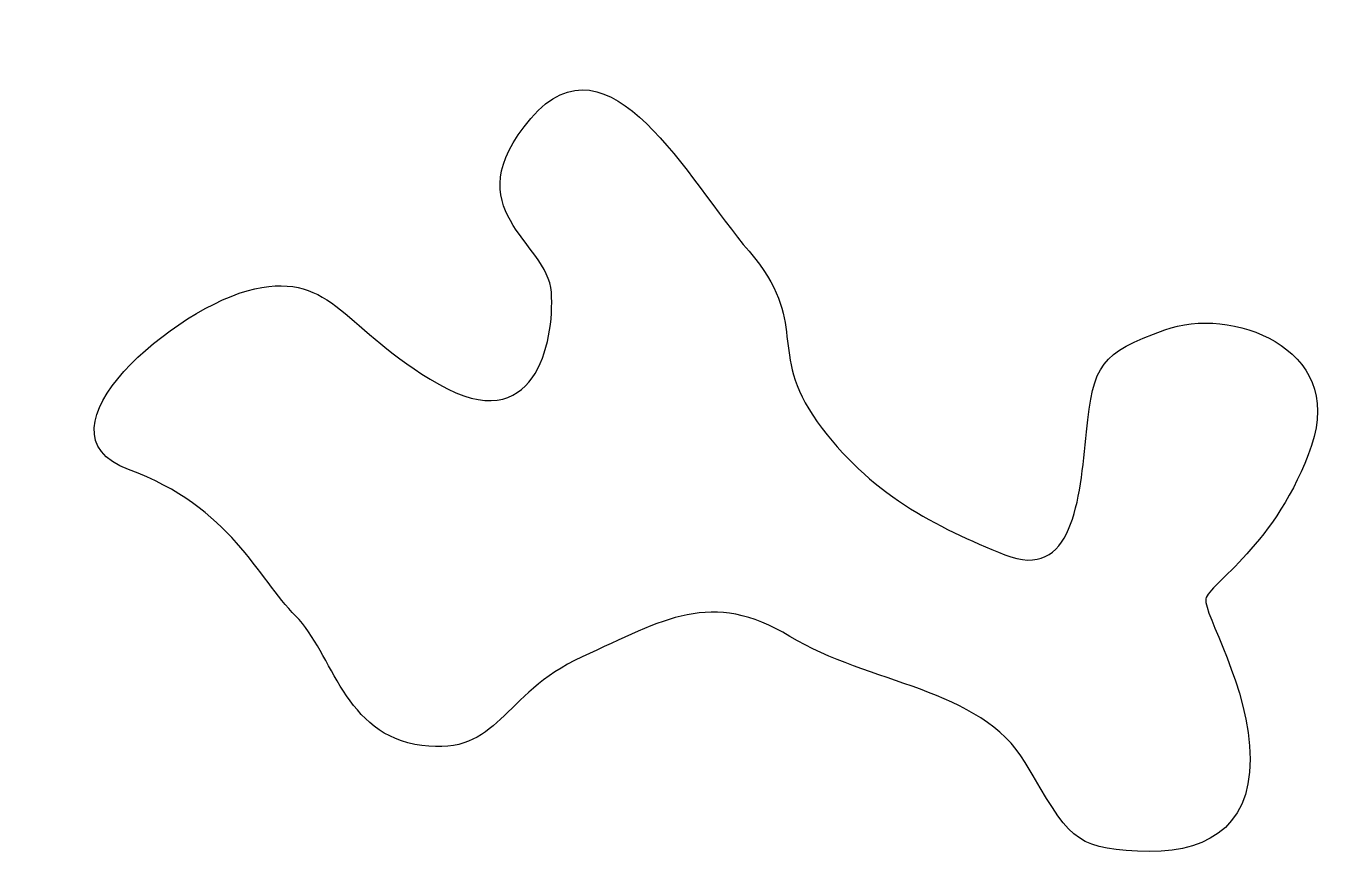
# Model space of a CAD drawing. Extents: x 88.6 to 122.7, y 137.6 to 159.
import ezdxf

# ---------------------------------------------------------------- set-up
doc = ezdxf.new("R2010")
doc.units = 0
doc.layers.add('LAYER_1', color=160, linetype='Continuous')

msp = doc.modelspace()

# ---------------------------------------------------------------- linework, layer by layer
at = {"layer": 'LAYER_1', "color": 7}
msp.add_open_spline([(119.095, 144.174), (119.161, 144.554), (120.947, 145.585), (121.829, 148.143), (122.711, 150.7), (119.713, 151.759), (118.037, 151.141), (116.361, 150.524), (116.185, 150.259), (116.008, 148.495), (115.832, 146.731), (115.656, 144.615), (113.892, 145.32), (112.128, 146.026), (110.364, 146.908), (109.041, 148.76), (107.718, 150.612), (108.865, 151.318), (107.277, 153.17), (105.69, 155.022), (103.661, 158.99), (101.633, 156.609), (99.604, 154.228), (102.074, 153.434), (102.162, 152.111), (102.25, 150.788), (101.721, 148.319), (99.251, 149.73), (96.782, 151.141), (96.517, 152.64), (94.489, 152.199), (92.461, 151.759), (88.58, 148.495), (91.226, 147.525), (93.872, 146.555), (94.577, 144.703), (95.547, 143.733), (96.517, 142.763), (96.782, 140.646), (98.811, 140.381), (100.839, 140.117), (100.839, 141.704), (102.956, 142.674), (105.072, 143.645), (106.307, 144.438), (108.336, 143.204), (110.364, 141.969), (113.274, 141.881), (114.421, 139.94), (115.567, 138), (115.656, 137.736), (117.331, 137.647), (119.007, 137.559), (120.242, 138.177), (120.242, 140.029), (120.242, 141.881), (119.029, 143.793), (119.095, 144.174)], degree=3, knots=[0, 0, 0, 0, 1, 1, 1, 2, 2, 2, 3, 3, 3, 4, 4, 4, 5, 5, 5, 6, 6, 6, 7, 7, 7, 8, 8, 8, 9, 9, 9, 10, 10, 10, 11, 11, 11, 12, 12, 12, 13, 13, 13, 14, 14, 14, 15, 15, 15, 16, 16, 16, 17, 17, 17, 18, 18, 18, 19, 19, 19, 19], dxfattribs=at)

doc.saveas('drawing.dxf')
